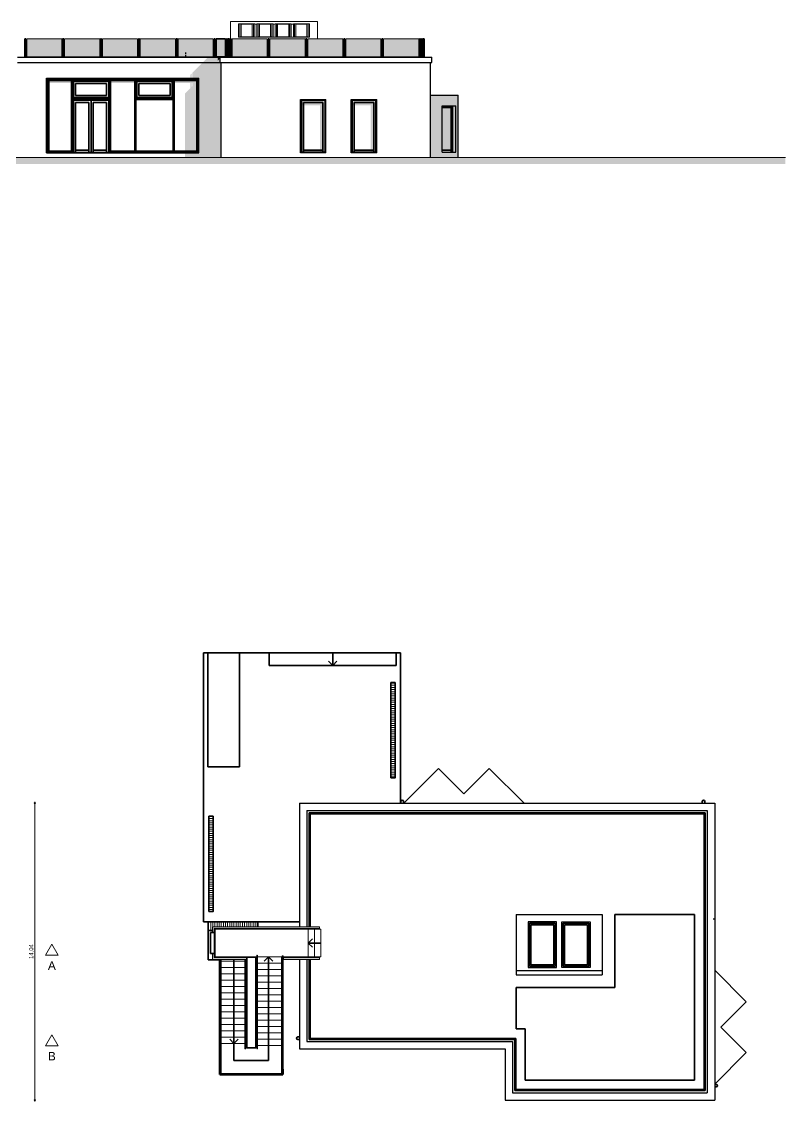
# Model space of a CAD drawing. Header units: metres. Extents: x -328 to 105, y 376 to 433.
# Drawn here: x -114 to -77.9, y 381.9 to 433 of the extents above; entities that cross this region are included whole.
import ezdxf

# ---------------------------------------------------------------- set-up
doc = ezdxf.new("R2010")
doc.units = ezdxf.units.M
doc.header["$MEASUREMENT"] = 0
for name, color, linetype in [('00 1_100 SezzTratt', 7, 'Continuous'), ('00 LineaTerra', 7, 'Continuous'), ('00 NON sezionato 00', 7, 'Continuous'), ('00 Ombre RET', 7, 'Continuous'), ('00 Porte&Fin', 7, 'Continuous'), ('00 QuoteGEN 1_100', 7, 'Continuous'), ('00 Retini', 7, 'Continuous'), ('00 Scala EXT Corrimano', 7, 'Continuous'), ('00 Scala EXT Gradini', 7, 'Continuous'), ('00 ScalaEXT Cancello', 7, 'Continuous'), ('00 ScalaEXT Muri SEZ', 7, 'Continuous'), ('00 ScalaEXT NON Sezionato', 7, 'Continuous')]:
    doc.layers.add(name, color=color, linetype=linetype)
doc.styles.add('GENERATED_STYLE_1', font='')
doc.styles.get('GENERATED_STYLE_1').set_extended_font_data('Arial')
doc.dimstyles.new('GENERATED_STYLE__3', dxfattribs={"dimtxt": 0.2, "dimasz": 0.114, "dimexe": 0.18, "dimexo": 0.0625, "dimgap": 0.09, "dimtad": 1, "dimzin": 0, "dimdsep": 46, "dimtxsty": 'GENERATED_STYLE_1', "dimblk": 'ARROWHEAD_11', "dimblk1": 'ARROWHEAD_11', "dimblk2": 'ARROWHEAD_11', "dimcen": 0.09, "dimse1": 1, "dimse2": 1, "dimclrd": 10, "dimclre": 10, "dimclrt": 10, "dimazin": 0, "dimtfac": 1, "dimtdec": 4, "dimtmove": 0, "dimatfit": 3, "dimfxl": 1, "dimtolj": 1, "dimtzin": 0, "dimarcsym": 0})
pattern_1 = [(0, (0, 0), (0, 0.1), [])]

# ---------------------------------------------------------------- blocks, each defined once
blk = doc.blocks.new('Linea_5', base_point=(-104.002, 388.647))
at = {"layer": '00 Scala EXT Gradini', "color": 181, "linetype": 'Continuous', "lineweight": 35}
for p, q in [((-104.002, 388.647), (-104.002, 384.667)), ((-104.002, 384.667), (-104.202, 384.867)), ((-104.002, 384.667), (-103.802, 384.867))]:
    blk.add_line(p, q, dxfattribs=at)
blk = doc.blocks.new('Linea_6', base_point=(-102.366, 384.567))
at = {"layer": '00 Scala EXT Gradini', "color": 181, "linetype": 'Continuous', "lineweight": 35}
for p, q in [((-102.366, 388.767), (-102.566, 388.567)), ((-102.366, 384.567), (-102.366, 388.767)), ((-102.366, 388.767), (-102.166, 388.567))]:
    blk.add_line(p, q, dxfattribs=at)
blk = doc.blocks.new('Linea_7', base_point=(-99.894, 389.417))
at = {"layer": '00 Scala EXT Gradini', "color": 181, "linetype": 'Continuous', "lineweight": 35}
for p, q in [((-100.494, 389.417), (-100.294, 389.617)), ((-99.894, 389.417), (-100.494, 389.417)), ((-100.494, 389.417), (-100.294, 389.217))]:
    blk.add_line(p, q, dxfattribs=at)
blk = doc.blocks.new('Linea_8', base_point=(-99.334, 402.542))
at = {"layer": '00 Scala EXT Gradini', "color": 181, "linetype": 'Continuous', "lineweight": 35}
for q in [(-99.534, 402.742), (-99.334, 403.142), (-99.134, 402.742)]:
    blk.add_line((-99.334, 402.542), q, dxfattribs=at)
blk = doc.blocks.new('*D67')
at = {"layer": '00 QuoteGEN 1_100', "linetype": 'Continuous', "lineweight": 18}
for points in [[(-113.439, 396.027), (-113.437, 396.015), (-113.43, 396.005), (-113.42, 395.999), (-113.409, 395.997), (-113.397, 395.999), (-113.388, 396.005), (-113.381, 396.015), (-113.379, 396.027), (-113.381, 396.038), (-113.388, 396.048), (-113.397, 396.054), (-113.409, 396.057), (-113.42, 396.054), (-113.43, 396.048), (-113.437, 396.038)], [(-113.439, 381.992), (-113.437, 381.98), (-113.43, 381.97), (-113.42, 381.964), (-113.409, 381.962), (-113.397, 381.964), (-113.388, 381.97), (-113.381, 381.98), (-113.379, 381.992), (-113.381, 382.003), (-113.388, 382.013), (-113.397, 382.019), (-113.409, 382.022), (-113.42, 382.019), (-113.43, 382.013), (-113.437, 382.003)]]:
    blk.add_hatch(color=10, dxfattribs=at).paths.add_polyline_path(points)
at = {"layer": '00 QuoteGEN 1_100', "color": 10, "linetype": 'Continuous', "lineweight": 18}
for p, q in [((-113.409, 396.057), (-113.409, 396.087)), ((-113.409, 382.022), (-113.409, 395.997)), ((-113.409, 381.932), (-113.409, 381.962))]:
    blk.add_line(p, q, dxfattribs=at)
for centre in [(-113.409, 396.027), (-113.409, 381.992)]:
    blk.add_circle(centre, 0.03, dxfattribs=at)
at = {"layer": '00 QuoteGEN 1_100', "color": 10, "lineweight": 18, "insert": (-113.449, 388.667), "char_height": 0.2, "attachment_point": 7, "rotation": 90, "style": 'GENERATED_STYLE_1'}
blk.add_mtext('\\A1;{\\pql;\\fArial|b0|i0|c0|p34;14,04}', dxfattribs=at)
blk = doc.blocks.new('ARROWHEAD_11')
at = {"color": 0, "linetype": 'Continuous', "lineweight": 0}
blk.add_line((0, 0), (-1, 0), dxfattribs=at)
at = {"color": 0, "linetype": 'Continuous', "lineweight": 0, "const_width": 0.25, "flags": 128}
blk.add_lwpolyline([(-0.125, 0, 1), (0.125, 0, 1)], format="xyb", close=True, dxfattribs=at)

msp = doc.modelspace()

# ---------------------------------------------------------------- hatches: boundary and pattern name
at = {"layer": '00 Ombre RET', "linetype": 'Continuous', "lineweight": 35}
for points in [[(-114.186, 431.037), (-114.186, 431.001), (-104.606, 431.001), (-104.606, 431.037)], [(-104.656, 431.237), (-106.317, 429.575), (-106.317, 426.547), (-104.606, 426.547), (-104.606, 431.037), (-104.656, 431.037)], [(-105.968, 430.554), (-105.968, 429.924), (-104.794, 431.098), (-104.794, 431.287), (-105.236, 431.287)], [(-104.695, 431.287), (-104.766, 431.287), (-104.766, 431.127), (-104.695, 431.191)], [(-104.606, 431.001), (-94.706, 431.001), (-94.706, 431.037), (-104.606, 431.037)], [(-106.067, 429.825), (-105.996, 429.896), (-105.996, 430.526), (-106.067, 430.455)], [(-105.656, 430.297), (-105.656, 430.237), (-105.882, 430.01), (-105.882, 430.07), (-112.856, 430.07), (-112.856, 430.297)], [(-99.656, 426.797), (-99.939, 426.797), (-99.939, 429.014), (-100.856, 429.014), (-100.856, 429.297), (-99.656, 429.297)], [(-97.256, 426.797), (-97.539, 426.797), (-97.539, 429.014), (-98.456, 429.014), (-98.456, 429.297), (-97.256, 429.297)], [(-94.706, 426.547), (-93.408, 426.547), (-93.408, 429.497), (-94.706, 429.497)]]:
    msp.add_hatch(color=244, dxfattribs=at).paths.add_polyline_path(points)
at = {"layer": '00 Ombre RET', "linetype": 'Continuous', "lineweight": 18}
msp.add_hatch(color=97, dxfattribs=at).paths.add_polyline_path([(-127.979, 426.547), (-77.943, 426.547), (-77.943, 426.247), (-127.979, 426.247)])
at = {"layer": '00 Retini', "linetype": 'Continuous', "lineweight": 35}
for color, points in [(155, [(-112.136, 432.167), (-113.796, 432.167), (-113.796, 431.317), (-112.136, 431.317)]), (155, [(-110.346, 432.167), (-112.006, 432.167), (-112.006, 431.317), (-110.346, 431.317)]), (155, [(-108.556, 432.167), (-110.216, 432.167), (-110.216, 431.317), (-108.556, 431.317)]), (155, [(-106.766, 432.167), (-108.426, 432.167), (-108.426, 431.317), (-106.766, 431.317)]), (155, [(-104.976, 432.167), (-106.636, 432.167), (-106.636, 431.317), (-104.976, 431.317)]), (191, [(-104.396, 431.317), (-104.396, 432.167), (-104.846, 432.167), (-104.846, 431.317)]), (155, [(-102.431, 432.167), (-104.091, 432.167), (-104.091, 431.317), (-102.431, 431.317)]), (155, [(-100.641, 432.167), (-102.301, 432.167), (-102.301, 431.317), (-100.641, 431.317)]), (155, [(-98.851, 432.167), (-100.511, 432.167), (-100.511, 431.317), (-98.851, 431.317)]), (155, [(-97.061, 432.167), (-98.721, 432.167), (-98.721, 431.317), (-97.061, 431.317)]), (155, [(-95.271, 432.167), (-96.931, 432.167), (-96.931, 431.317), (-95.271, 431.317)])]:
    msp.add_hatch(color=color, dxfattribs=at).paths.add_polyline_path(points)
at = {"layer": '00 Retini', "linetype": 'Continuous', "lineweight": 18}
h = msp.add_hatch(dxfattribs=at)
h.set_pattern_fill('Orizzontali_1_0_mm', color=45, style=0, pattern_type=2)
h.set_pattern_definition(pattern_1)
h.paths.add_polyline_path([(-96.584, 397.227), (-96.384, 397.227), (-96.384, 401.727), (-96.584, 401.727)])
h = msp.add_hatch(dxfattribs=at)
h.set_pattern_fill('Orizzontali_1_0_mm', color=45, style=0, pattern_type=2)
h.set_pattern_definition(pattern_1)
h.paths.add_polyline_path([(-105.184, 390.908), (-104.984, 390.908), (-104.984, 395.408), (-105.184, 395.408)])
h = msp.add_hatch(dxfattribs=at)
h.set_pattern_fill('Verticali_1_0_mm', color=49, style=0, pattern_type=2)
h.set_pattern_definition([(90, (0, 0), (-0.1, 0), [])])
h.paths.add_polyline_path([(-102.874, 390.417), (-105.214, 390.417), (-105.214, 390.017), (-105.014, 390.017), (-105.014, 390.187), (-102.874, 390.187)])
at = {"layer": '00 Scala EXT Corrimano', "linetype": 'Continuous', "lineweight": 18}
for points in [[(-104.934, 390.107), (-104.934, 389.927), (-105.014, 389.927), (-105.014, 390.187), (-99.964, 390.187), (-99.964, 390.107)], [(-105.014, 388.647), (-103.404, 388.647), (-103.404, 388.727), (-104.934, 388.727), (-104.934, 388.907), (-105.014, 388.907)], [(-103.484, 388.646), (-103.484, 384.437, 1), (-103.444, 384.437), (-103.444, 388.646)], [(-102.924, 384.437, 1), (-102.884, 384.437), (-102.884, 384.505), (-102.884, 388.822, 1), (-102.924, 388.822), (-102.924, 384.505)], [(-101.668, 383.457), (-101.668, 388.812), (-101.728, 388.812), (-101.728, 383.457)], [(-101.664, 388.647), (-99.964, 388.647), (-99.964, 388.727), (-101.664, 388.727)]]:
    msp.add_hatch(color=95, dxfattribs=at).paths.add_polyline_path(points)

# ---------------------------------------------------------------- linework, layer by layer
at = {"layer": '00 1_100 SezzTratt', "color": 56, "linetype": 'Continuous', "lineweight": 18}
for p, q in [((-112.61, 389.361), (-112.91, 388.842)), ((-112.31, 388.842), (-112.61, 389.361)), ((-112.91, 388.842), (-112.31, 388.842)), ((-112.61, 385.08), (-112.91, 384.56)), ((-112.31, 384.56), (-112.61, 385.08)), ((-112.91, 384.56), (-112.31, 384.56))]:
    msp.add_line(p, q, dxfattribs=at)
at = {"layer": '00 LineaTerra', "color": 6, "linetype": 'Continuous', "lineweight": 18}
msp.add_line((-127.979, 426.547), (-77.943, 426.547), dxfattribs=at)
at = {"layer": '00 NON sezionato 00', "color": 93, "linetype": 'Continuous', "lineweight": 18}
for p, q in [((-104.161, 432.167), (-104.161, 432.975)), ((-104.161, 432.975), (-100.051, 432.975)), ((-103.781, 432.244), (-103.781, 432.87)), ((-103.721, 432.87), (-103.781, 432.87)), ((-103.721, 432.254), (-103.721, 432.87)), ((-103.018, 432.87), (-103.721, 432.87)), ((-103.078, 432.254), (-103.078, 432.87)), ((-103.018, 432.244), (-103.018, 432.87)), ((-103.018, 432.86), (-102.918, 432.86)), ((-103.018, 432.387), (-103.018, 432.86)), ((-102.858, 432.87), (-102.918, 432.87)), ((-102.918, 432.244), (-102.918, 432.87)), ((-102.156, 432.87), (-102.858, 432.87)), ((-102.858, 432.254), (-102.858, 432.87)), ((-102.216, 432.254), (-102.216, 432.87)), ((-102.156, 432.244), (-102.156, 432.87)), ((-102.156, 432.86), (-102.056, 432.86)), ((-102.156, 432.387), (-102.156, 432.86)), ((-101.996, 432.87), (-102.056, 432.87)), ((-102.056, 432.244), (-102.056, 432.87)), ((-101.293, 432.87), (-101.996, 432.87)), ((-101.996, 432.254), (-101.996, 432.87)), ((-101.353, 432.254), (-101.353, 432.87)), ((-101.293, 432.244), (-101.293, 432.87)), ((-101.293, 432.86), (-101.193, 432.86)), ((-101.293, 432.387), (-101.293, 432.86)), ((-101.193, 432.87), (-100.491, 432.87)), ((-101.193, 432.244), (-101.193, 432.87)), ((-101.133, 432.254), (-101.133, 432.87)), ((-100.431, 432.87), (-100.491, 432.87)), ((-100.491, 432.254), (-100.491, 432.87)), ((-100.431, 432.244), (-100.431, 432.87)), ((-100.431, 432.387), (-100.431, 432.86)), ((-100.051, 432.167), (-100.051, 432.975)), ((-103.661, 432.263), (-103.661, 432.849)), ((-103.138, 432.849), (-103.661, 432.849)), ((-103.138, 432.263), (-103.138, 432.849)), ((-102.276, 432.849), (-102.798, 432.849)), ((-102.798, 432.263), (-102.798, 432.849)), ((-102.276, 432.263), (-102.276, 432.849)), ((-101.413, 432.849), (-101.936, 432.849)), ((-101.936, 432.263), (-101.936, 432.849)), ((-101.413, 432.263), (-101.413, 432.849)), ((-101.073, 432.849), (-100.551, 432.849)), ((-101.073, 432.263), (-101.073, 432.849)), ((-100.551, 432.263), (-100.551, 432.849)), ((-103.781, 432.244), (-103.018, 432.244)), ((-103.721, 432.254), (-103.078, 432.254)), ((-103.661, 432.263), (-103.138, 432.263)), ((-103.018, 432.244), (-102.918, 432.244)), ((-102.918, 432.244), (-102.156, 432.244)), ((-102.858, 432.254), (-102.216, 432.254)), ((-102.798, 432.263), (-102.276, 432.263)), ((-102.156, 432.244), (-102.056, 432.244)), ((-102.056, 432.244), (-101.293, 432.244)), ((-101.996, 432.254), (-101.353, 432.254)), ((-101.936, 432.263), (-101.413, 432.263)), ((-101.293, 432.244), (-101.193, 432.244)), ((-101.193, 432.244), (-100.431, 432.244)), ((-101.133, 432.254), (-100.491, 432.254)), ((-101.073, 432.263), (-100.551, 432.263))]:
    msp.add_line(p, q, dxfattribs=at)
at = {"layer": '00 NON sezionato 00', "color": 3, "linetype": 'Continuous', "lineweight": 35}
for p, q in [((-113.836, 432.167), (-113.886, 432.167)), ((-113.886, 431.287), (-113.886, 432.167)), ((-113.836, 431.287), (-113.836, 432.167)), ((-113.836, 432.107), (-113.796, 432.107)), ((-113.836, 432.007), (-113.796, 432.007)), ((-112.096, 432.107), (-112.136, 432.107)), ((-112.096, 432.007), (-112.136, 432.007)), ((-112.096, 431.287), (-112.096, 432.167)), ((-112.096, 432.167), (-112.046, 432.167)), ((-112.046, 431.287), (-112.046, 432.167)), ((-112.046, 432.107), (-112.006, 432.107)), ((-112.046, 432.007), (-112.006, 432.007)), ((-110.306, 432.107), (-110.346, 432.107)), ((-110.306, 432.007), (-110.346, 432.007)), ((-110.306, 431.287), (-110.306, 432.167)), ((-110.306, 432.167), (-110.256, 432.167)), ((-110.256, 431.287), (-110.256, 432.167)), ((-110.256, 432.107), (-110.216, 432.107)), ((-110.256, 432.007), (-110.216, 432.007)), ((-108.516, 432.107), (-108.556, 432.107)), ((-108.516, 432.007), (-108.556, 432.007)), ((-108.516, 431.287), (-108.516, 432.167)), ((-108.516, 432.167), (-108.466, 432.167)), ((-108.466, 431.287), (-108.466, 432.167)), ((-108.466, 432.107), (-108.426, 432.107)), ((-108.466, 432.007), (-108.426, 432.007)), ((-106.726, 432.107), (-106.766, 432.107)), ((-106.726, 432.007), (-106.766, 432.007)), ((-106.726, 431.287), (-106.726, 432.167)), ((-106.726, 432.167), (-106.676, 432.167)), ((-106.676, 431.287), (-106.676, 432.167)), ((-106.676, 432.107), (-106.636, 432.107)), ((-106.676, 432.007), (-106.636, 432.007)), ((-104.936, 432.107), (-104.976, 432.107)), ((-104.936, 432.007), (-104.976, 432.007)), ((-104.936, 431.287), (-104.936, 432.167)), ((-104.936, 432.167), (-104.886, 432.167)), ((-104.886, 431.287), (-104.886, 432.167)), ((-104.846, 432.107), (-104.886, 432.107)), ((-104.846, 432.007), (-104.886, 432.007)), ((-104.846, 432.167), (-104.846, 431.317)), ((-104.846, 432.167), (-104.396, 432.167)), ((-104.396, 432.167), (-104.396, 431.317)), ((-104.396, 432.107), (-104.356, 432.107)), ((-104.396, 432.007), (-104.356, 432.007)), ((-104.356, 432.167), (-104.306, 432.167)), ((-104.356, 431.287), (-104.356, 432.167)), ((-104.306, 431.287), (-104.306, 432.167)), ((-104.268, 432.167), (-104.218, 432.167)), ((-104.268, 431.287), (-104.268, 432.167)), ((-104.218, 431.287), (-104.218, 432.167)), ((-104.181, 432.167), (-104.131, 432.167)), ((-104.181, 431.287), (-104.181, 432.167)), ((-104.131, 431.287), (-104.131, 432.167)), ((-104.131, 432.107), (-104.091, 432.107)), ((-104.131, 432.007), (-104.091, 432.007)), ((-102.391, 432.107), (-102.431, 432.107)), ((-102.391, 432.007), (-102.431, 432.007)), ((-102.391, 431.287), (-102.391, 432.167)), ((-102.391, 432.167), (-102.341, 432.167)), ((-102.341, 431.287), (-102.341, 432.167)), ((-102.341, 432.107), (-102.301, 432.107)), ((-102.341, 432.007), (-102.301, 432.007)), ((-100.601, 432.107), (-100.641, 432.107)), ((-100.601, 432.007), (-100.641, 432.007)), ((-100.601, 431.287), (-100.601, 432.167)), ((-100.601, 432.167), (-100.551, 432.167)), ((-100.551, 431.287), (-100.551, 432.167)), ((-100.551, 432.107), (-100.511, 432.107)), ((-100.551, 432.007), (-100.511, 432.007)), ((-98.811, 432.107), (-98.851, 432.107)), ((-98.811, 432.007), (-98.851, 432.007)), ((-98.811, 431.287), (-98.811, 432.167)), ((-98.811, 432.167), (-98.761, 432.167)), ((-98.761, 431.287), (-98.761, 432.167)), ((-98.761, 432.107), (-98.721, 432.107)), ((-98.761, 432.007), (-98.721, 432.007)), ((-97.021, 432.107), (-97.061, 432.107)), ((-97.021, 432.007), (-97.061, 432.007)), ((-97.021, 431.287), (-97.021, 432.167)), ((-97.021, 432.167), (-96.971, 432.167)), ((-96.971, 431.287), (-96.971, 432.167)), ((-96.971, 432.107), (-96.931, 432.107)), ((-96.971, 432.007), (-96.931, 432.007)), ((-95.231, 432.107), (-95.271, 432.107)), ((-95.231, 432.007), (-95.271, 432.007)), ((-95.231, 431.287), (-95.231, 432.167)), ((-95.231, 432.167), (-95.181, 432.167)), ((-95.181, 431.287), (-95.181, 432.167)), ((-95.143, 431.287), (-95.143, 432.167)), ((-95.143, 432.167), (-95.093, 432.167)), ((-95.093, 431.287), (-95.093, 432.167)), ((-95.056, 431.287), (-95.056, 432.167)), ((-95.056, 432.167), (-95.006, 432.167)), ((-95.006, 431.287), (-95.006, 432.167)), ((-113.836, 431.477), (-113.796, 431.477)), ((-113.836, 431.377), (-113.796, 431.377)), ((-112.096, 431.477), (-112.136, 431.477)), ((-112.096, 431.377), (-112.136, 431.377)), ((-112.046, 431.477), (-112.006, 431.477)), ((-112.046, 431.377), (-112.006, 431.377)), ((-110.306, 431.477), (-110.346, 431.477)), ((-110.306, 431.377), (-110.346, 431.377)), ((-110.256, 431.477), (-110.216, 431.477)), ((-110.256, 431.377), (-110.216, 431.377)), ((-108.516, 431.477), (-108.556, 431.477)), ((-108.516, 431.377), (-108.556, 431.377)), ((-108.466, 431.477), (-108.426, 431.477)), ((-108.466, 431.377), (-108.426, 431.377)), ((-106.726, 431.477), (-106.766, 431.477)), ((-106.726, 431.377), (-106.766, 431.377)), ((-106.676, 431.477), (-106.636, 431.477)), ((-106.676, 431.377), (-106.636, 431.377)), ((-106.262, 431.477), (-106.302, 431.477)), ((-106.262, 431.377), (-106.302, 431.377)), ((-104.936, 431.477), (-104.976, 431.477)), ((-104.936, 431.377), (-104.976, 431.377)), ((-104.846, 431.477), (-104.886, 431.477)), ((-104.846, 431.377), (-104.886, 431.377)), ((-104.396, 431.477), (-104.356, 431.477)), ((-104.396, 431.377), (-104.356, 431.377)), ((-104.131, 431.477), (-104.091, 431.477)), ((-104.131, 431.377), (-104.091, 431.377)), ((-102.391, 431.477), (-102.431, 431.477)), ((-102.391, 431.377), (-102.431, 431.377)), ((-102.341, 431.477), (-102.301, 431.477)), ((-102.341, 431.377), (-102.301, 431.377)), ((-100.601, 431.477), (-100.641, 431.477)), ((-100.601, 431.377), (-100.641, 431.377)), ((-100.551, 431.477), (-100.511, 431.477)), ((-100.551, 431.377), (-100.511, 431.377)), ((-98.811, 431.477), (-98.851, 431.477)), ((-98.811, 431.377), (-98.851, 431.377)), ((-98.761, 431.477), (-98.721, 431.477)), ((-98.761, 431.377), (-98.721, 431.377)), ((-97.021, 431.477), (-97.061, 431.477)), ((-97.021, 431.377), (-97.061, 431.377)), ((-96.971, 431.477), (-96.931, 431.477)), ((-96.971, 431.377), (-96.931, 431.377)), ((-95.231, 431.477), (-95.271, 431.477)), ((-95.231, 431.377), (-95.271, 431.377)), ((-104.846, 431.317), (-104.396, 431.317)), ((-100.454, 395.577), (-100.454, 390.187)), ((-100.454, 395.577), (-81.734, 395.577)), ((-100.404, 395.527), (-100.404, 390.187)), ((-100.404, 395.527), (-81.784, 395.527)), ((-81.784, 395.527), (-81.784, 382.492)), ((-81.734, 395.577), (-81.734, 382.442)), ((-86.009, 390.767), (-82.234, 390.767)), ((-86.009, 387.317), (-86.009, 390.767)), ((-82.234, 390.767), (-82.234, 382.942)), ((-100.454, 388.647), (-100.454, 384.862)), ((-100.404, 388.647), (-100.404, 384.912)), ((-90.659, 387.317), (-90.659, 385.362)), ((-90.659, 387.317), (-86.009, 387.317)), ((-100.404, 384.912), (-90.684, 384.912)), ((-90.684, 384.912), (-90.684, 382.492)), ((-90.659, 385.362), (-90.234, 385.362)), ((-90.234, 382.942), (-90.234, 385.362)), ((-100.454, 384.862), (-90.734, 384.862)), ((-90.734, 384.862), (-90.734, 382.442)), ((-90.234, 382.942), (-82.234, 382.942)), ((-90.734, 382.442), (-81.734, 382.442)), ((-90.684, 382.492), (-81.784, 382.492))]:
    msp.add_line(p, q, dxfattribs=at)
at = {"layer": '00 NON sezionato 00', "color": 28, "linetype": 'Continuous', "lineweight": 18}
for p, q in [((-113.796, 432.167), (-112.136, 432.167)), ((-113.796, 432.167), (-113.796, 431.317)), ((-112.136, 432.167), (-112.136, 431.317)), ((-112.006, 432.167), (-110.346, 432.167)), ((-112.006, 432.167), (-112.006, 431.317)), ((-110.346, 432.167), (-110.346, 431.317)), ((-110.216, 432.167), (-108.556, 432.167)), ((-110.216, 432.167), (-110.216, 431.317)), ((-108.556, 432.167), (-108.556, 431.317)), ((-108.426, 432.167), (-106.766, 432.167)), ((-108.426, 432.167), (-108.426, 431.317)), ((-106.766, 432.167), (-106.766, 431.317)), ((-106.636, 432.167), (-104.976, 432.167)), ((-106.636, 432.167), (-106.636, 431.317)), ((-104.976, 432.167), (-104.976, 431.317)), ((-104.091, 432.167), (-102.431, 432.167)), ((-104.091, 432.167), (-104.091, 431.317)), ((-102.431, 432.167), (-102.431, 431.317)), ((-102.301, 432.167), (-100.641, 432.167)), ((-102.301, 432.167), (-102.301, 431.317)), ((-100.641, 432.167), (-100.641, 431.317)), ((-100.511, 432.167), (-98.851, 432.167)), ((-100.511, 432.167), (-100.511, 431.317)), ((-98.851, 432.167), (-98.851, 431.317)), ((-98.721, 432.167), (-97.061, 432.167)), ((-98.721, 432.167), (-98.721, 431.317)), ((-97.061, 432.167), (-97.061, 431.317)), ((-96.931, 432.167), (-95.271, 432.167)), ((-96.931, 432.167), (-96.931, 431.317)), ((-95.271, 432.167), (-95.271, 431.317)), ((-113.796, 431.317), (-112.136, 431.317)), ((-112.006, 431.317), (-110.346, 431.317)), ((-110.216, 431.317), (-108.556, 431.317)), ((-108.426, 431.317), (-106.766, 431.317)), ((-106.636, 431.317), (-104.976, 431.317)), ((-104.091, 431.317), (-102.431, 431.317)), ((-102.301, 431.317), (-100.641, 431.317)), ((-100.511, 431.317), (-98.851, 431.317)), ((-98.721, 431.317), (-97.061, 431.317)), ((-96.931, 431.317), (-95.271, 431.317))]:
    msp.add_line(p, q, dxfattribs=at)
at = {"layer": '00 NON sezionato 00', "color": 2, "linetype": 'Continuous', "lineweight": 25}
for p, q in [((-114.236, 431.287), (-104.656, 431.287)), ((-114.236, 431.037), (-104.656, 431.037)), ((-104.656, 431.037), (-104.656, 431.287)), ((-104.656, 431.287), (-94.656, 431.287)), ((-104.656, 431.037), (-94.656, 431.037)), ((-104.606, 426.547), (-104.606, 431.037)), ((-94.706, 426.547), (-94.706, 431.037)), ((-94.656, 431.037), (-94.656, 431.287)), ((-112.856, 430.297), (-105.656, 430.297)), ((-112.856, 426.767), (-112.856, 430.297)), ((-105.656, 426.767), (-105.656, 430.297)), ((-100.856, 429.297), (-99.656, 429.297)), ((-100.856, 426.767), (-100.856, 429.297)), ((-99.656, 426.767), (-99.656, 429.297)), ((-98.456, 429.297), (-97.256, 429.297)), ((-98.456, 426.767), (-98.456, 429.297)), ((-97.256, 426.767), (-97.256, 429.297)), ((-94.706, 429.497), (-93.408, 429.497)), ((-93.408, 426.547), (-93.408, 429.497)), ((-94.155, 428.997), (-93.518, 428.997)), ((-94.155, 426.797), (-94.155, 428.997)), ((-93.518, 426.797), (-93.518, 428.997)), ((-112.856, 426.797), (-105.656, 426.797)), ((-112.856, 426.767), (-105.656, 426.767)), ((-99.656, 426.797), (-100.856, 426.797)), ((-99.656, 426.767), (-100.856, 426.767)), ((-97.256, 426.797), (-98.456, 426.797)), ((-97.256, 426.767), (-98.456, 426.767)), ((-94.155, 426.797), (-93.518, 426.797)), ((-94.334, 397.669), (-95.976, 396.027)), ((-93.134, 396.469), (-94.334, 397.669)), ((-91.934, 397.669), (-93.134, 396.469)), ((-90.292, 396.027), (-91.934, 397.669)), ((-100.904, 396.027), (-100.904, 390.187)), ((-100.904, 396.027), (-81.284, 396.027)), ((-100.554, 395.677), (-100.554, 390.187)), ((-100.554, 395.677), (-81.634, 395.677)), ((-81.634, 395.677), (-81.634, 382.342)), ((-81.284, 396.027), (-81.284, 381.992)), ((-104.984, 395.408), (-105.184, 395.408)), ((-90.659, 390.767), (-90.659, 387.917)), ((-90.659, 390.767), (-86.609, 390.767)), ((-86.609, 390.767), (-86.609, 387.917)), ((-81.304, 390.552), (-81.349, 390.552)), ((-90.099, 390.417), (-90.099, 388.267)), ((-88.759, 390.417), (-90.099, 390.417)), ((-88.759, 388.267), (-88.759, 390.417)), ((-88.509, 388.267), (-88.509, 390.417)), ((-88.509, 390.417), (-87.169, 390.417)), ((-87.169, 390.417), (-87.169, 388.267)), ((-100.904, 388.647), (-100.904, 384.412)), ((-100.554, 388.647), (-100.554, 384.762)), ((-90.659, 388.117), (-86.609, 388.117)), ((-90.099, 388.267), (-88.759, 388.267)), ((-87.169, 388.267), (-88.509, 388.267)), ((-79.797, 386.642), (-81.284, 388.129)), ((-90.659, 387.917), (-86.609, 387.917)), ((-80.997, 385.442), (-79.797, 386.642)), ((-79.797, 384.242), (-80.997, 385.442)), ((-100.904, 384.412), (-91.184, 384.412)), ((-100.554, 384.762), (-90.834, 384.762)), ((-91.184, 384.412), (-91.184, 381.992)), ((-90.834, 384.762), (-90.834, 382.342)), ((-81.284, 382.754), (-79.797, 384.242)), ((-90.834, 382.342), (-81.634, 382.342)), ((-91.189, 381.992), (-81.279, 381.992)), ((-91.184, 381.992), (-81.284, 381.992))]:
    msp.add_line(p, q, dxfattribs=at)
at = {"layer": '00 NON sezionato 00', "color": 7, "linetype": 'Continuous', "lineweight": 35}
for p, q in [((-105.434, 390.417), (-105.434, 403.142)), ((-105.434, 403.142), (-96.134, 403.142)), ((-105.234, 397.742), (-105.234, 403.142)), ((-103.734, 397.742), (-103.734, 403.142)), ((-102.334, 403.142), (-102.334, 402.542)), ((-96.334, 402.542), (-96.334, 403.142)), ((-96.134, 396.027), (-96.134, 403.142)), ((-102.334, 402.542), (-96.334, 402.542)), ((-96.384, 401.727), (-96.584, 401.727)), ((-96.584, 401.727), (-96.584, 397.227)), ((-96.384, 397.227), (-96.384, 401.727)), ((-103.734, 397.742), (-105.234, 397.742)), ((-96.584, 397.227), (-96.384, 397.227)), ((-96.114, 396.107), (-96.114, 396.027)), ((-95.994, 396.107), (-95.994, 396.027)), ((-81.869, 396.107), (-81.869, 396.027)), ((-81.749, 396.107), (-81.749, 396.027)), ((-105.184, 395.408), (-105.184, 390.908)), ((-104.984, 390.908), (-104.984, 395.408)), ((-105.184, 390.908), (-104.984, 390.908)), ((-105.434, 390.417), (-100.904, 390.417)), ((-100.984, 384.977), (-100.904, 384.977)), ((-100.984, 384.857), (-100.904, 384.857)), ((-81.214, 382.734), (-81.284, 382.734)), ((-81.214, 382.614), (-81.284, 382.614))]:
    msp.add_line(p, q, dxfattribs=at)
at = {"layer": '00 NON sezionato 00', "color": 142, "linetype": 'Continuous', "lineweight": 35}
for p, q in [((-105.214, 390.017), (-105.214, 390.417)), ((-105.214, 388.617), (-105.214, 390.017)), ((-105.214, 390.017), (-105.014, 390.017)), ((-104.934, 390.017), (-104.894, 390.017)), ((-102.874, 390.417), (-102.874, 390.187)), ((-102.874, 390.107), (-102.874, 390.067)), ((-104.669, 388.617), (-105.214, 388.617))]:
    msp.add_line(p, q, dxfattribs=at)
at = {"layer": '00 NON sezionato 00', "color": 164, "linetype": 'Continuous', "lineweight": 35}
for p, q in [((-105.114, 389.917), (-104.914, 389.917)), ((-105.114, 388.917), (-105.114, 389.917)), ((-104.914, 388.917), (-104.914, 389.917)), ((-104.914, 388.917), (-105.114, 388.917)), ((-103.394, 384.467), (-103.394, 388.767)), ((-103.394, 388.757), (-102.974, 388.757)), ((-102.974, 388.767), (-102.974, 384.467)), ((-102.974, 384.467), (-103.394, 384.467))]:
    msp.add_line(p, q, dxfattribs=at)
at = {"layer": '00 NON sezionato 00', "color": 7, "linetype": 'Continuous', "lineweight": 35}
for centre, start, end in [((-96.054, 396.107), 0, 180), ((-81.809, 396.107), 0, 180), ((-100.984, 384.917), 90, 270), ((-81.214, 382.674), 270, 90)]:
    msp.add_arc(centre, 0.06, start, end, dxfattribs=at)
at = {"layer": '00 Porte&Fin', "color": 3, "linetype": 'Continuous', "lineweight": 35}
for p, q in [((-112.856, 430.242), (-105.656, 430.242)), ((-112.801, 426.797), (-112.801, 430.242)), ((-112.751, 426.797), (-112.751, 430.242)), ((-112.751, 430.192), (-111.681, 430.192)), ((-111.681, 426.797), (-111.681, 430.242)), ((-111.631, 426.797), (-111.631, 430.242)), ((-111.631, 430.192), (-109.881, 430.192)), ((-111.591, 429.387), (-111.591, 430.152)), ((-111.591, 430.152), (-109.921, 430.152)), ((-111.491, 429.487), (-111.491, 430.052)), ((-111.491, 430.052), (-110.021, 430.052)), ((-110.021, 429.487), (-110.021, 430.052)), ((-109.921, 429.387), (-109.921, 430.152)), ((-109.881, 426.797), (-109.881, 430.242)), ((-109.831, 426.797), (-109.831, 430.242)), ((-109.831, 430.192), (-108.681, 430.192)), ((-108.681, 426.797), (-108.681, 430.242)), ((-108.631, 426.797), (-108.631, 430.242)), ((-108.631, 430.192), (-106.881, 430.192)), ((-108.591, 429.387), (-108.591, 430.152)), ((-108.591, 430.152), (-106.921, 430.152)), ((-108.491, 429.487), (-108.491, 430.052)), ((-108.491, 430.052), (-107.021, 430.052)), ((-107.021, 429.487), (-107.021, 430.052)), ((-106.921, 429.387), (-106.921, 430.152)), ((-106.881, 426.797), (-106.881, 430.242)), ((-106.831, 426.797), (-106.831, 430.242)), ((-106.831, 430.192), (-105.761, 430.192)), ((-105.761, 426.797), (-105.761, 430.242)), ((-105.711, 426.797), (-105.711, 430.242)), ((-111.631, 429.347), (-109.881, 429.347)), ((-111.631, 429.297), (-109.881, 429.297)), ((-111.591, 429.387), (-109.921, 429.387)), ((-111.491, 429.487), (-110.021, 429.487)), ((-108.631, 429.347), (-106.881, 429.347)), ((-108.631, 429.297), (-106.881, 429.297)), ((-108.591, 429.387), (-106.921, 429.387)), ((-108.491, 429.487), (-107.021, 429.487)), ((-111.591, 429.257), (-111.591, 426.797)), ((-111.591, 429.257), (-109.921, 429.257)), ((-111.591, 429.257), (-111.591, 426.797)), ((-111.491, 429.157), (-111.491, 426.797)), ((-111.491, 429.157), (-110.856, 429.157)), ((-110.856, 426.797), (-110.856, 429.157)), ((-110.756, 426.797), (-110.756, 429.257)), ((-110.656, 426.797), (-110.656, 429.157)), ((-110.656, 429.157), (-110.021, 429.157)), ((-110.021, 429.157), (-110.021, 426.797)), ((-109.921, 429.257), (-109.921, 426.797)), ((-100.816, 426.797), (-100.816, 429.257)), ((-100.816, 429.257), (-99.696, 429.257)), ((-100.716, 426.797), (-100.716, 429.157)), ((-100.716, 429.157), (-99.796, 429.157)), ((-99.796, 426.797), (-99.796, 429.157)), ((-99.696, 426.797), (-99.696, 429.257)), ((-98.416, 426.797), (-98.416, 429.257)), ((-98.416, 429.257), (-97.296, 429.257)), ((-98.316, 426.797), (-98.316, 429.157)), ((-98.316, 429.157), (-97.396, 429.157)), ((-97.396, 426.797), (-97.396, 429.157)), ((-97.296, 426.797), (-97.296, 429.257)), ((-94.155, 428.957), (-93.698, 428.957)), ((-94.155, 428.907), (-93.733, 428.907)), ((-93.733, 426.797), (-93.733, 428.907)), ((-93.698, 426.797), (-93.698, 428.957)), ((-93.669, 426.797), (-93.669, 428.997)), ((-112.751, 426.847), (-111.681, 426.847)), ((-111.491, 426.897), (-110.856, 426.897)), ((-110.656, 426.897), (-110.021, 426.897)), ((-109.831, 426.847), (-108.681, 426.847)), ((-108.631, 426.847), (-106.881, 426.847)), ((-106.831, 426.847), (-105.761, 426.847)), ((-99.796, 426.897), (-100.716, 426.897)), ((-97.396, 426.897), (-98.316, 426.897)), ((-93.733, 426.897), (-94.155, 426.897)), ((-90.039, 388.327), (-90.039, 390.357)), ((-90.039, 390.357), (-88.819, 390.357)), ((-89.979, 388.384), (-89.979, 390.282)), ((-89.979, 390.282), (-88.879, 390.282)), ((-88.879, 388.384), (-88.879, 390.282)), ((-88.819, 388.327), (-88.819, 390.357)), ((-88.449, 388.327), (-88.449, 390.357)), ((-87.229, 390.357), (-88.449, 390.357)), ((-88.389, 388.384), (-88.389, 390.282)), ((-87.289, 390.282), (-88.389, 390.282)), ((-87.289, 388.384), (-87.289, 390.282)), ((-87.229, 388.327), (-87.229, 390.357)), ((-90.039, 388.327), (-88.819, 388.327)), ((-89.979, 388.384), (-88.879, 388.384)), ((-87.229, 388.327), (-88.449, 388.327)), ((-87.289, 388.384), (-88.389, 388.384))]:
    msp.add_line(p, q, dxfattribs=at)
at = {"layer": '00 Retini', "color": 3, "linetype": 'Continuous', "lineweight": 35, "flags": 128}
for points in [[(-96.584, 397.227), (-96.384, 397.227), (-96.384, 401.727), (-96.584, 401.727)], [(-105.184, 390.908), (-104.984, 390.908), (-104.984, 395.408), (-105.184, 395.408)]]:
    msp.add_lwpolyline(points, close=True, dxfattribs=at)
at = {"layer": '00 Scala EXT Corrimano', "color": 25, "linetype": 'Continuous', "lineweight": 18}
for p, q in [((-105.014, 390.187), (-105.014, 389.927)), ((-99.964, 390.187), (-105.014, 390.187)), ((-99.964, 390.107), (-104.934, 390.107)), ((-104.934, 390.107), (-104.934, 389.927)), ((-99.964, 390.187), (-99.964, 390.107)), ((-105.014, 389.927), (-104.934, 389.927)), ((-105.014, 388.907), (-104.934, 388.907)), ((-105.014, 388.907), (-105.014, 388.647)), ((-103.404, 388.647), (-105.014, 388.647)), ((-104.934, 388.907), (-104.934, 388.727)), ((-103.404, 388.727), (-104.934, 388.727)), ((-103.484, 384.437), (-103.484, 388.646)), ((-103.444, 384.437), (-103.444, 388.646)), ((-103.404, 388.647), (-103.404, 388.727)), ((-102.924, 384.437), (-102.924, 388.822)), ((-102.884, 384.437), (-102.884, 388.822)), ((-101.728, 388.812), (-101.728, 383.457)), ((-101.728, 388.812), (-101.668, 388.812)), ((-101.668, 388.812), (-101.668, 383.457)), ((-99.964, 388.727), (-101.664, 388.727)), ((-101.664, 388.727), (-101.664, 388.647)), ((-99.964, 388.647), (-101.664, 388.647)), ((-99.964, 388.727), (-99.964, 388.647)), ((-104.61, 388.122), (-104.67, 388.122)), ((-104.61, 388.062), (-104.67, 388.062)), ((-104.61, 387.522), (-104.67, 387.522)), ((-104.61, 387.462), (-104.67, 387.462)), ((-104.61, 386.922), (-104.67, 386.922)), ((-104.61, 386.862), (-104.67, 386.862)), ((-104.61, 386.322), (-104.67, 386.322)), ((-104.61, 386.262), (-104.67, 386.262)), ((-104.61, 385.722), (-104.67, 385.722)), ((-104.61, 385.662), (-104.67, 385.662)), ((-104.61, 385.122), (-104.67, 385.122)), ((-104.61, 385.062), (-104.67, 385.062)), ((-104.61, 384.527), (-104.67, 384.527)), ((-104.61, 384.467), (-104.67, 384.467)), ((-104.61, 383.992), (-104.67, 383.992)), ((-104.61, 383.932), (-104.67, 383.932)), ((-104.61, 383.457), (-104.67, 383.457)), ((-104.61, 383.397), (-104.67, 383.397)), ((-101.758, 383.457), (-101.728, 383.457)), ((-101.698, 383.397), (-101.758, 383.397)), ((-101.728, 383.457), (-101.668, 383.457)), ((-104.464, 383.197), (-104.464, 383.257)), ((-104.404, 383.197), (-104.404, 383.257)), ((-103.839, 383.197), (-103.839, 383.257)), ((-103.779, 383.197), (-103.779, 383.257)), ((-103.214, 383.197), (-103.214, 383.257)), ((-103.154, 383.197), (-103.154, 383.257)), ((-102.589, 383.197), (-102.589, 383.257)), ((-102.529, 383.197), (-102.529, 383.257)), ((-101.964, 383.197), (-101.964, 383.257)), ((-101.904, 383.197), (-101.904, 383.257))]:
    msp.add_line(p, q, dxfattribs=at)
at = {"layer": '00 Scala EXT Corrimano', "color": 1, "linetype": 'Continuous', "lineweight": 50}
for p, q in [((-104.669, 383.197), (-104.669, 388.647)), ((-101.698, 383.457), (-101.698, 383.197)), ((-101.698, 383.197), (-104.669, 383.197))]:
    msp.add_line(p, q, dxfattribs=at)
at = {"layer": '00 Scala EXT Corrimano', "color": 25, "linetype": 'Continuous', "lineweight": 18}
for centre, start, end in [((-102.904, 388.822), 0, 180), ((-103.464, 384.437), 180, 0), ((-102.904, 384.437), 180, 0)]:
    msp.add_arc(centre, 0.02, start, end, dxfattribs=at)
at = {"layer": '00 Scala EXT Gradini', "color": 73, "linetype": 'Continuous', "lineweight": 18}
for p, q in [((-104.894, 388.767), (-104.894, 390.067)), ((-99.894, 390.067), (-104.894, 390.067)), ((-101.728, 388.767), (-104.894, 388.767)), ((-104.61, 388.646), (-104.61, 383.257)), ((-103.394, 388.567), (-104.61, 388.567)), ((-102.974, 388.467), (-101.758, 388.467)), ((-101.758, 388.767), (-101.758, 383.257)), ((-99.894, 388.767), (-101.668, 388.767)), ((-103.394, 388.267), (-104.61, 388.267)), ((-103.394, 387.967), (-104.61, 387.967)), ((-102.974, 388.167), (-101.758, 388.167)), ((-103.394, 387.667), (-104.61, 387.667)), ((-102.974, 387.867), (-101.758, 387.867)), ((-102.974, 387.567), (-101.758, 387.567)), ((-103.394, 387.367), (-104.61, 387.367)), ((-103.394, 387.067), (-104.61, 387.067)), ((-102.974, 387.267), (-101.758, 387.267)), ((-102.974, 386.967), (-101.758, 386.967)), ((-103.394, 386.767), (-104.61, 386.767)), ((-103.394, 386.467), (-104.61, 386.467)), ((-102.974, 386.667), (-101.758, 386.667)), ((-103.394, 386.167), (-104.61, 386.167)), ((-102.974, 386.367), (-101.758, 386.367)), ((-102.974, 386.067), (-101.758, 386.067)), ((-103.394, 385.867), (-104.61, 385.867)), ((-103.394, 385.567), (-104.61, 385.567)), ((-102.974, 385.767), (-101.758, 385.767)), ((-102.974, 385.467), (-101.758, 385.467)), ((-103.394, 385.267), (-104.61, 385.267)), ((-103.394, 384.967), (-104.61, 384.967)), ((-102.974, 385.167), (-101.758, 385.167)), ((-104.61, 384.667), (-103.394, 384.667)), ((-102.974, 384.867), (-101.758, 384.867)), ((-102.974, 384.567), (-101.758, 384.567)), ((-101.758, 383.257), (-104.61, 383.257))]:
    msp.add_line(p, q, dxfattribs=at)
at = {"layer": '00 Scala EXT Gradini', "color": 181, "linetype": 'Continuous', "lineweight": 35}
for p, q in [((-104.002, 384.667), (-104.002, 383.862)), ((-102.366, 384.567), (-102.366, 383.862)), ((-102.366, 383.862), (-104.002, 383.862))]:
    msp.add_line(p, q, dxfattribs=at)
at = {"layer": '00 ScalaEXT Cancello', "color": 73, "linetype": 'Continuous', "lineweight": 18}
for p, q in [((-100.494, 388.767), (-100.494, 390.067)), ((-100.194, 390.067), (-100.194, 388.767)), ((-99.894, 390.067), (-99.894, 388.767))]:
    msp.add_line(p, q, dxfattribs=at)
at = {"layer": '00 ScalaEXT Muri SEZ', "color": 2, "linetype": 'Continuous', "lineweight": 25}
for p, q in [((-104.904, 389.917), (-105.114, 389.917)), ((-105.114, 389.917), (-105.114, 388.917)), ((-104.904, 388.917), (-104.904, 389.917)), ((-105.114, 388.917), (-104.904, 388.917))]:
    msp.add_line(p, q, dxfattribs=at)
at = {"layer": '00 ScalaEXT NON Sezionato', "color": 7, "linetype": 'Continuous', "lineweight": 35}
for p, q in [((-105.214, 388.617), (-105.214, 390.017)), ((-105.214, 390.017), (-105.014, 390.017)), ((-104.669, 388.617), (-105.214, 388.617))]:
    msp.add_line(p, q, dxfattribs=at)

# ---------------------------------------------------------------- block references
at = {"layer": '00 Scala EXT Gradini', "color": 181, "linetype": 'Continuous', "lineweight": 35}
for name, p in [('Linea_8', (-99.334, 402.542)), ('Linea_7', (-99.894, 389.417)), ('Linea_5', (-104.002, 388.647)), ('Linea_6', (-102.366, 384.567))]:
    msp.add_blockref(name, p, dxfattribs=at)

# ---------------------------------------------------------------- texts
at = {"layer": '00 1_100 SezzTratt', "color": 56, "linetype": 'Continuous', "lineweight": 18, "char_height": 0.4, "attachment_point": 1, "style": 'GENERATED_STYLE_1'}
for s, insert in [('\\A1;{\\pql;\\fArial|b0|i0|c0|p34;A}', (-112.793, 388.55)), ('\\A1;{\\pql;\\fArial|b0|i0|c0|p34;B}', (-112.793, 384.269))]:
    msp.add_mtext(s, dxfattribs=dict(at, insert=insert))

# ---------------------------------------------------------------- dimensions: what is measured, and where the dimension line sits
at = {"layer": '00 QuoteGEN 1_100', "color": 10, "linetype": 'Continuous', "lineweight": 18}
dim = msp.add_linear_dim(base=(-113.408863991, 396.026534565), p1=(-119.580792103, 381.991534565), p2=(-119.645792103, 396.026534565), angle=90, dimstyle='GENERATED_STYLE__3', dxfattribs=at)
dim.commit()
dim.dimension.update_dxf_attribs({"geometry": '*D67', "text_midpoint": (-113.548863992, 389.00309257), "dimtype": 160, "text_rotation": 90})

doc.saveas('drawing.dxf')
